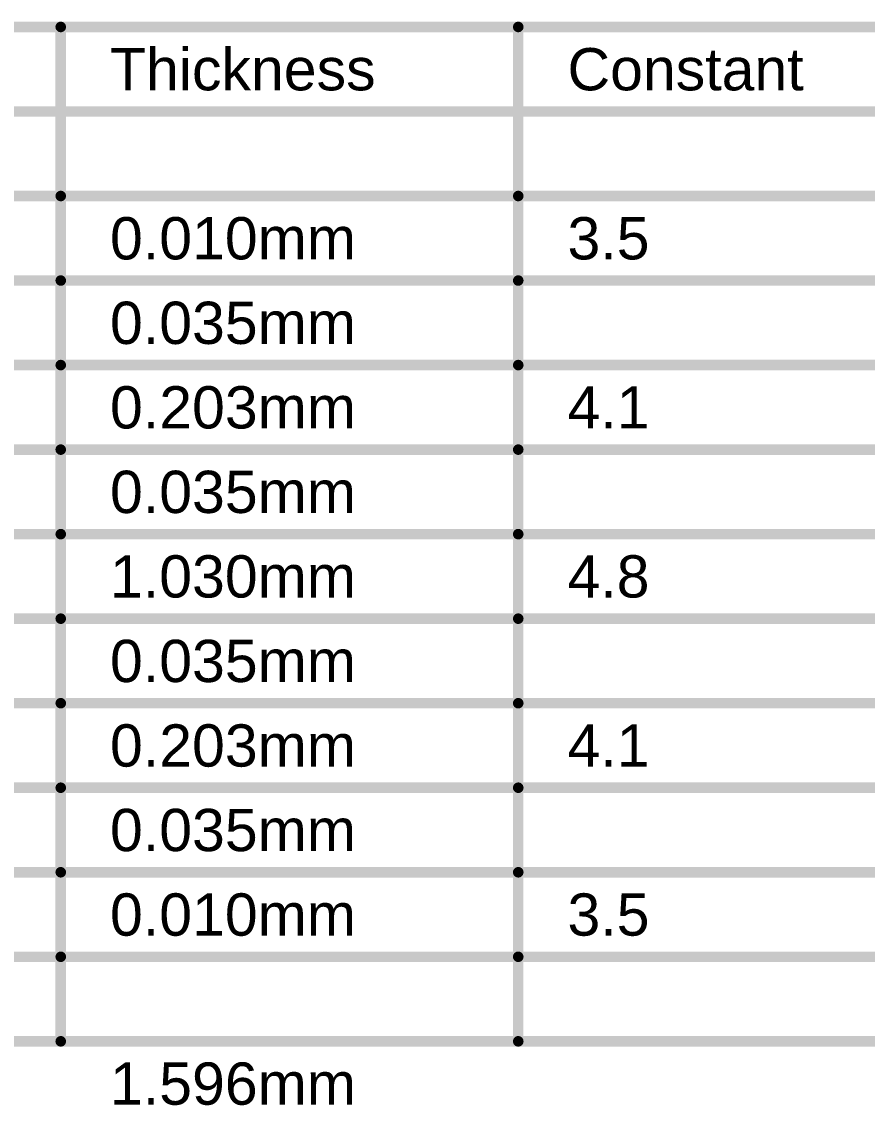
# Model space of a CAD drawing. Header units: inches. Extents: x -0.03 to 9.71, y 0.01 to 4.44.
# Drawn here: x 7.31 to 8.511, y 1.059 to 2.598 of the extents above; entities that cross this region are included whole.
import ezdxf

# ---------------------------------------------------------------- set-up
doc = ezdxf.new("R2010")
doc.units = ezdxf.units.IN
doc.header["$MEASUREMENT"] = 0
doc.layers.add('Fabrication', color=76, linetype='Continuous')
doc.styles.add('Arial', font='', dxfattribs={"height": 0.2})
doc.styles.get('Arial').set_extended_font_data('Arial')

msp = doc.modelspace()

# ---------------------------------------------------------------- linework, layer by layer
at = {"layer": 'Fabrication'}
for points in [[(5.1656, 2.59, 0.015, 0.015, 0), (9.7044, 2.59, 0.015, 0.015, 0)], [(7.365, 1.15, 0.015, 0.015, 0), (7.365, 2.59, 0.015, 0.015, 0)], [(8.0148, 1.15, 0.015, 0.015, 0), (8.0148, 2.59, 0.015, 0.015, 0)], [(5.1656, 2.47, 0.015, 0.015, 0), (9.7044, 2.47, 0.015, 0.015, 0)], [(6.5052, 2.35, 0.015, 0.015, 0), (7.365, 2.35, 0.015, 0.015, 0)], [(7.365, 2.35, 0.015, 0.015, 0), (8.0148, 2.35, 0.015, 0.015, 0)], [(8.0148, 2.35, 0.015, 0.015, 0), (8.5847, 2.35, 0.015, 0.015, 0)], [(6.5052, 2.23, 0.015, 0.015, 0), (7.365, 2.23, 0.015, 0.015, 0)], [(7.365, 2.23, 0.015, 0.015, 0), (8.0148, 2.23, 0.015, 0.015, 0)], [(8.0148, 2.23, 0.015, 0.015, 0), (8.5847, 2.23, 0.015, 0.015, 0)], [(6.5052, 2.11, 0.015, 0.015, 0), (7.365, 2.11, 0.015, 0.015, 0)], [(7.365, 2.11, 0.015, 0.015, 0), (8.0148, 2.11, 0.015, 0.015, 0)], [(8.0148, 2.11, 0.015, 0.015, 0), (8.5847, 2.11, 0.015, 0.015, 0)], [(6.5052, 1.99, 0.015, 0.015, 0), (7.365, 1.99, 0.015, 0.015, 0)], [(7.365, 1.99, 0.015, 0.015, 0), (8.0148, 1.99, 0.015, 0.015, 0)], [(8.0148, 1.99, 0.015, 0.015, 0), (8.5847, 1.99, 0.015, 0.015, 0)], [(6.5052, 1.87, 0.015, 0.015, 0), (7.365, 1.87, 0.015, 0.015, 0)], [(7.365, 1.87, 0.015, 0.015, 0), (8.0148, 1.87, 0.015, 0.015, 0)], [(8.0148, 1.87, 0.015, 0.015, 0), (8.5847, 1.87, 0.015, 0.015, 0)], [(6.5052, 1.75, 0.015, 0.015, 0), (7.365, 1.75, 0.015, 0.015, 0)], [(7.365, 1.75, 0.015, 0.015, 0), (8.0148, 1.75, 0.015, 0.015, 0)], [(8.0148, 1.75, 0.015, 0.015, 0), (8.5847, 1.75, 0.015, 0.015, 0)], [(6.5052, 1.63, 0.015, 0.015, 0), (7.365, 1.63, 0.015, 0.015, 0)], [(7.365, 1.63, 0.015, 0.015, 0), (8.0148, 1.63, 0.015, 0.015, 0)], [(8.0148, 1.63, 0.015, 0.015, 0), (8.5847, 1.63, 0.015, 0.015, 0)], [(6.5052, 1.51, 0.015, 0.015, 0), (7.365, 1.51, 0.015, 0.015, 0)], [(7.365, 1.51, 0.015, 0.015, 0), (8.0148, 1.51, 0.015, 0.015, 0)], [(8.0148, 1.51, 0.015, 0.015, 0), (8.5847, 1.51, 0.015, 0.015, 0)], [(6.5052, 1.39, 0.015, 0.015, 0), (7.365, 1.39, 0.015, 0.015, 0)], [(7.365, 1.39, 0.015, 0.015, 0), (8.0148, 1.39, 0.015, 0.015, 0)], [(8.0148, 1.39, 0.015, 0.015, 0), (8.5847, 1.39, 0.015, 0.015, 0)], [(6.5052, 1.27, 0.015, 0.015, 0), (7.365, 1.27, 0.015, 0.015, 0)], [(7.365, 1.27, 0.015, 0.015, 0), (8.0148, 1.27, 0.015, 0.015, 0)], [(8.0148, 1.27, 0.015, 0.015, 0), (8.5847, 1.27, 0.015, 0.015, 0)], [(6.5052, 1.15, 0.015, 0.015, 0), (7.365, 1.15, 0.015, 0.015, 0)], [(7.365, 1.15, 0.015, 0.015, 0), (8.0148, 1.15, 0.015, 0.015, 0)], [(8.0148, 1.15, 0.015, 0.015, 0), (8.5847, 1.15, 0.015, 0.015, 0)]]:
    msp.add_lwpolyline(points, format="xyseb", dxfattribs=at)
for points in [[(7.3613, 2.59, 0.0075, 0.0075, 1), (7.3688, 2.59, 0.0075, 0.0075, 1)], [(8.0111, 2.59, 0.0075, 0.0075, 1), (8.0186, 2.59, 0.0075, 0.0075, 1)], [(7.3613, 2.35, 0.0075, 0.0075, 1), (7.3688, 2.35, 0.0075, 0.0075, 1)], [(7.3613, 2.35, 0.0075, 0.0075, 1), (7.3688, 2.35, 0.0075, 0.0075, 1)], [(8.0111, 2.35, 0.0075, 0.0075, 1), (8.0186, 2.35, 0.0075, 0.0075, 1)], [(8.0111, 2.35, 0.0075, 0.0075, 1), (8.0186, 2.35, 0.0075, 0.0075, 1)], [(7.3613, 2.23, 0.0075, 0.0075, 1), (7.3688, 2.23, 0.0075, 0.0075, 1)], [(7.3613, 2.23, 0.0075, 0.0075, 1), (7.3688, 2.23, 0.0075, 0.0075, 1)], [(8.0111, 2.23, 0.0075, 0.0075, 1), (8.0186, 2.23, 0.0075, 0.0075, 1)], [(8.0111, 2.23, 0.0075, 0.0075, 1), (8.0186, 2.23, 0.0075, 0.0075, 1)], [(7.3613, 2.11, 0.0075, 0.0075, 1), (7.3688, 2.11, 0.0075, 0.0075, 1)], [(7.3613, 2.11, 0.0075, 0.0075, 1), (7.3688, 2.11, 0.0075, 0.0075, 1)], [(8.0111, 2.11, 0.0075, 0.0075, 1), (8.0186, 2.11, 0.0075, 0.0075, 1)], [(8.0111, 2.11, 0.0075, 0.0075, 1), (8.0186, 2.11, 0.0075, 0.0075, 1)], [(7.3613, 1.99, 0.0075, 0.0075, 1), (7.3688, 1.99, 0.0075, 0.0075, 1)], [(7.3613, 1.99, 0.0075, 0.0075, 1), (7.3688, 1.99, 0.0075, 0.0075, 1)], [(8.0111, 1.99, 0.0075, 0.0075, 1), (8.0186, 1.99, 0.0075, 0.0075, 1)], [(8.0111, 1.99, 0.0075, 0.0075, 1), (8.0186, 1.99, 0.0075, 0.0075, 1)], [(7.3613, 1.87, 0.0075, 0.0075, 1), (7.3688, 1.87, 0.0075, 0.0075, 1)], [(7.3613, 1.87, 0.0075, 0.0075, 1), (7.3688, 1.87, 0.0075, 0.0075, 1)], [(8.0111, 1.87, 0.0075, 0.0075, 1), (8.0186, 1.87, 0.0075, 0.0075, 1)], [(8.0111, 1.87, 0.0075, 0.0075, 1), (8.0186, 1.87, 0.0075, 0.0075, 1)], [(7.3613, 1.75, 0.0075, 0.0075, 1), (7.3688, 1.75, 0.0075, 0.0075, 1)], [(7.3613, 1.75, 0.0075, 0.0075, 1), (7.3688, 1.75, 0.0075, 0.0075, 1)], [(8.0111, 1.75, 0.0075, 0.0075, 1), (8.0186, 1.75, 0.0075, 0.0075, 1)], [(8.0111, 1.75, 0.0075, 0.0075, 1), (8.0186, 1.75, 0.0075, 0.0075, 1)], [(7.3613, 1.63, 0.0075, 0.0075, 1), (7.3688, 1.63, 0.0075, 0.0075, 1)], [(7.3613, 1.63, 0.0075, 0.0075, 1), (7.3688, 1.63, 0.0075, 0.0075, 1)], [(8.0111, 1.63, 0.0075, 0.0075, 1), (8.0186, 1.63, 0.0075, 0.0075, 1)], [(8.0111, 1.63, 0.0075, 0.0075, 1), (8.0186, 1.63, 0.0075, 0.0075, 1)], [(7.3613, 1.51, 0.0075, 0.0075, 1), (7.3688, 1.51, 0.0075, 0.0075, 1)], [(7.3613, 1.51, 0.0075, 0.0075, 1), (7.3688, 1.51, 0.0075, 0.0075, 1)], [(8.0111, 1.51, 0.0075, 0.0075, 1), (8.0186, 1.51, 0.0075, 0.0075, 1)], [(8.0111, 1.51, 0.0075, 0.0075, 1), (8.0186, 1.51, 0.0075, 0.0075, 1)], [(7.3613, 1.39, 0.0075, 0.0075, 1), (7.3688, 1.39, 0.0075, 0.0075, 1)], [(7.3613, 1.39, 0.0075, 0.0075, 1), (7.3688, 1.39, 0.0075, 0.0075, 1)], [(8.0111, 1.39, 0.0075, 0.0075, 1), (8.0186, 1.39, 0.0075, 0.0075, 1)], [(8.0111, 1.39, 0.0075, 0.0075, 1), (8.0186, 1.39, 0.0075, 0.0075, 1)], [(7.3613, 1.27, 0.0075, 0.0075, 1), (7.3688, 1.27, 0.0075, 0.0075, 1)], [(7.3613, 1.27, 0.0075, 0.0075, 1), (7.3688, 1.27, 0.0075, 0.0075, 1)], [(8.0111, 1.27, 0.0075, 0.0075, 1), (8.0186, 1.27, 0.0075, 0.0075, 1)], [(8.0111, 1.27, 0.0075, 0.0075, 1), (8.0186, 1.27, 0.0075, 0.0075, 1)], [(7.3613, 1.15, 0.0075, 0.0075, 1), (7.3688, 1.15, 0.0075, 0.0075, 1)], [(7.3613, 1.15, 0.0075, 0.0075, 1), (7.3688, 1.15, 0.0075, 0.0075, 1)], [(7.3613, 1.15, 0.0075, 0.0075, 1), (7.3688, 1.15, 0.0075, 0.0075, 1)], [(8.0111, 1.15, 0.0075, 0.0075, 1), (8.0186, 1.15, 0.0075, 0.0075, 1)], [(8.0111, 1.15, 0.0075, 0.0075, 1), (8.0186, 1.15, 0.0075, 0.0075, 1)], [(8.0111, 1.15, 0.0075, 0.0075, 1), (8.0186, 1.15, 0.0075, 0.0075, 1)]]:
    msp.add_lwpolyline(points, format="xyseb", close=True, dxfattribs=at)

# ---------------------------------------------------------------- texts
at = {"layer": 'Fabrication', "style": 'Arial'}
for s, p in [('Thickness', (7.435, 2.5)), ('Constant', (8.0848, 2.5)), ('0.010mm', (7.435, 2.26)), ('3.5', (8.0848, 2.26)), ('0.035mm', (7.435, 2.14)), ('0.203mm', (7.435, 2.02)), ('4.1', (8.0848, 2.02)), ('0.035mm', (7.435, 1.9)), ('1.030mm', (7.435, 1.78)), ('4.8', (8.0848, 1.78)), ('0.035mm', (7.435, 1.66)), ('0.203mm', (7.435, 1.54)), ('4.1', (8.0848, 1.54)), ('0.035mm', (7.435, 1.42)), ('0.010mm', (7.435, 1.3)), ('3.5', (8.0848, 1.3)), ('1.596mm', (7.435, 1.06))]:
    msp.add_text(s, height=0.06, dxfattribs=at).set_placement(p)

doc.saveas('drawing.dxf')
